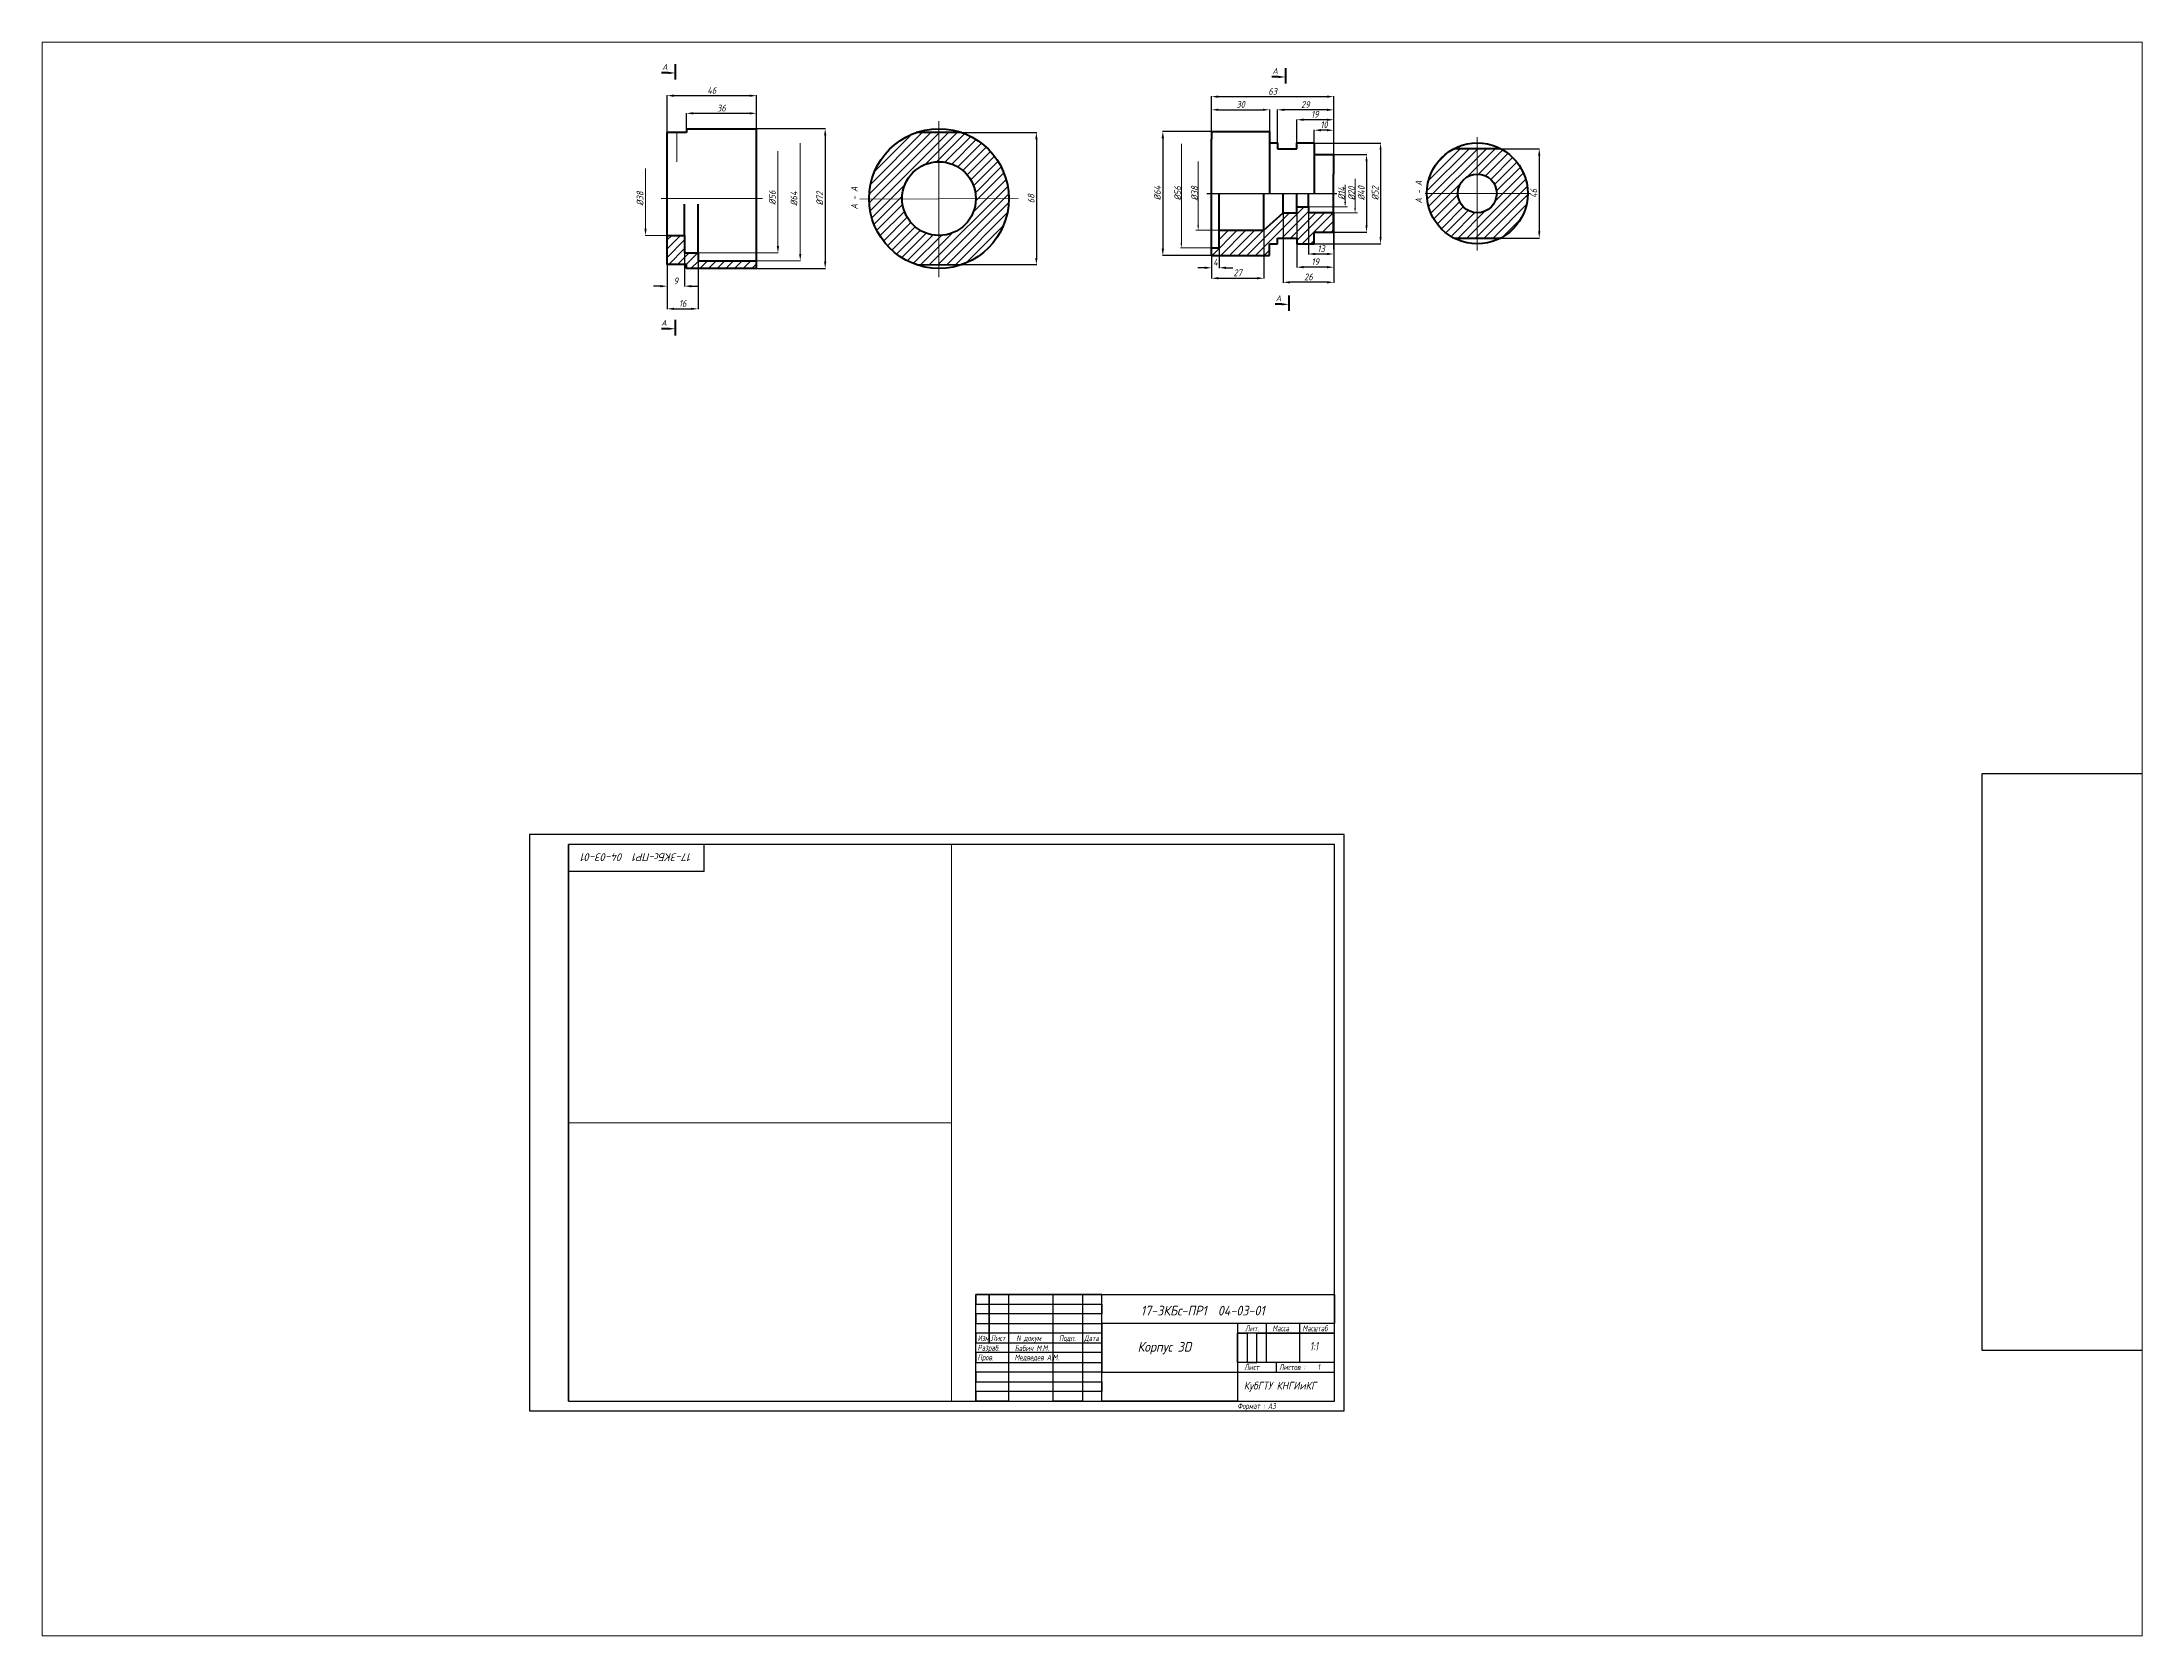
# Paper-space layout 'Лист2' of a CAD drawing. Header units: millimetres. Extents: x 26 to 231, y 20 to 176.
# The model-space entities are those that its viewports show. They can reach past a viewport. Long polylines and large blocks are cut down to what shows.
import ezdxf

# ---------------------------------------------------------------- set-up
doc = ezdxf.new("R2010")
doc.units = ezdxf.units.MM
for name, pattern in [('ACAD_ISO04W100', [30, 24, -3, 0, -3]), ('штриховая2', [9.525, 6.35, -3.175]), ('штрихпунктирная', [25.4, 12.7, -6.35, 0, -6.35])]:
    doc.linetypes.add(name, pattern=pattern)
doc.layers.add('FORM', color=5, linetype='Continuous')
doc.styles.add('ESKDUHP', font='isocpeui.ttf', dxfattribs={"width": 0.7})
doc.styles.get("Standard").update_dxf_attribs({"font": 'isocpeui.ttf', "width": 0.9})
doc.dimstyles.get("Standard").update_dxf_attribs({"dimtxt": 3.5, "dimasz": 3.5, "dimexe": 0.18, "dimexo": 0.0625, "dimgap": 1, "dimtad": 1, "dimtoh": 1, "dimdec": 0, "dimzin": 0, "dimdsep": 46, "dimtxsty": 'Standard', "dimcen": 2.5, "dimadec": 0, "dimazin": 0, "dimtfac": 1, "dimtdec": 0, "dimtofl": 0, "dimtmove": 0, "dimatfit": 3, "dimfxl": 1, "dimtolj": 1, "dimtzin": 0, "dimarcsym": 0})

# ---------------------------------------------------------------- blocks, each defined once
blk = doc.blocks.new('*D19')
at = {"color": 0, "lineweight": -2, "transparency": 16777216}
for p, q in [((351.6, 659.6), (351.6, 670.8)), ((355.1, 670.6), (378.1, 670.6)), ((381.6, 659.6), (381.6, 670.8))]:
    blk.add_line(p, q, dxfattribs=at)
at = {"color": 0, "lineweight": 15, "transparency": 16777216}
for points in [[(355.1, 671.2), (355.1, 670.1), (351.6, 670.6)], [(378.1, 671.2), (378.1, 670.1), (381.6, 670.6)]]:
    blk.add_solid(points, dxfattribs=at)
at = {"layer": 'DEFPOINTS', "color": 0, "lineweight": 15, "transparency": 16777216}
for p in [(381.6, 670.6), (351.6, 659.5), (381.6, 659.5)]:
    blk.add_point(p, dxfattribs=at)
at = {"color": 0, "lineweight": 15, "transparency": 16777216, "insert": (366.6, 673.4), "char_height": 3.5, "attachment_point": 5}
blk.add_mtext('\\A1;30', dxfattribs=at)
blk = doc.blocks.new('*D20')
at = {"color": 0, "lineweight": -2, "transparency": 16777216}
for p, q in [((404.6, 647.6), (404.6, 660.3)), ((411.1, 660.1), (408.1, 660.1)), ((414.6, 647.6), (414.6, 660.3))]:
    blk.add_line(p, q, dxfattribs=at)
at = {"color": 0, "lineweight": 15, "transparency": 16777216}
for points in [[(408.1, 660.7), (408.1, 659.5), (404.6, 660.1)], [(411.1, 660.7), (411.1, 659.5), (414.6, 660.1)]]:
    blk.add_solid(points, dxfattribs=at)
at = {"layer": 'DEFPOINTS', "color": 0, "lineweight": 15, "transparency": 16777216}
for p in [(404.6, 660.1), (404.6, 647.5), (414.6, 647.5)]:
    blk.add_point(p, dxfattribs=at)
at = {"color": 0, "lineweight": 15, "transparency": 16777216, "insert": (409.6, 662.9), "char_height": 3.5, "attachment_point": 5}
blk.add_mtext('\\A1;10', dxfattribs=at)
blk = doc.blocks.new('*D21')
at = {"color": 0, "lineweight": -2, "transparency": 16777216}
for p, q in [((414.6, 647.5), (431.7, 647.5)), ((431.5, 644), (431.5, 611)), ((414.6, 607.5), (431.7, 607.5))]:
    blk.add_line(p, q, dxfattribs=at)
at = {"color": 0, "lineweight": 15, "transparency": 16777216}
for points in [[(431, 644), (432.1, 644), (431.5, 647.5)], [(431, 611), (432.1, 611), (431.5, 607.5)]]:
    blk.add_solid(points, dxfattribs=at)
at = {"layer": 'DEFPOINTS', "color": 0, "lineweight": 15, "transparency": 16777216}
for p in [(414.6, 647.5), (414.6, 607.5), (431.5, 607.5)]:
    blk.add_point(p, dxfattribs=at)
at = {"color": 0, "lineweight": 15, "transparency": 16777216, "insert": (428.8, 627.7), "char_height": 3.5, "attachment_point": 5, "rotation": 90}
blk.add_mtext('\\A1;%%C40', dxfattribs=at)
blk = doc.blocks.new('*D22')
at = {"color": 0, "lineweight": -2, "transparency": 16777216}
for p, q in [((351.5, 659.5), (326.3, 659.5)), ((326.5, 656), (326.5, 599)), ((351.5, 595.5), (326.3, 595.5))]:
    blk.add_line(p, q, dxfattribs=at)
at = {"color": 0, "lineweight": 15, "transparency": 16777216}
for points in [[(325.9, 656), (327.1, 656), (326.5, 659.5)], [(325.9, 599), (327.1, 599), (326.5, 595.5)]]:
    blk.add_solid(points, dxfattribs=at)
at = {"layer": 'DEFPOINTS', "color": 0, "lineweight": 15, "transparency": 16777216}
for p in [(351.6, 659.5), (326.5, 595.5), (351.6, 595.5)]:
    blk.add_point(p, dxfattribs=at)
at = {"color": 0, "lineweight": 15, "transparency": 16777216, "insert": (323.7, 627.7), "char_height": 3.5, "attachment_point": 5, "rotation": 90}
blk.add_mtext('\\A1;%%C64', dxfattribs=at)
blk = doc.blocks.new('*D23')
at = {"color": 0, "lineweight": -2, "transparency": 16777216}
for p, q in [((395.6, 653.6), (395.6, 665.7)), ((411.1, 665.5), (399.1, 665.5)), ((414.6, 647.6), (414.6, 665.7))]:
    blk.add_line(p, q, dxfattribs=at)
at = {"color": 0, "lineweight": 15, "transparency": 16777216}
for points in [[(399.1, 666.1), (399.1, 664.9), (395.6, 665.5)], [(411.1, 666.1), (411.1, 664.9), (414.6, 665.5)]]:
    blk.add_solid(points, dxfattribs=at)
at = {"layer": 'DEFPOINTS', "color": 0, "lineweight": 15, "transparency": 16777216}
for p in [(395.6, 665.5), (395.6, 653.5), (414.6, 647.5)]:
    blk.add_point(p, dxfattribs=at)
at = {"color": 0, "lineweight": 15, "transparency": 16777216, "insert": (404.9, 668.3), "char_height": 3.5, "attachment_point": 5}
blk.add_mtext('\\A1;19', dxfattribs=at)
blk = doc.blocks.new('*D17')
at = {"color": 0, "lineweight": -2, "transparency": 16777216}
for p, q in [((385.6, 650.6), (385.6, 670.8)), ((411.1, 670.6), (389.1, 670.6)), ((414.6, 647.6), (414.6, 670.8))]:
    blk.add_line(p, q, dxfattribs=at)
at = {"color": 0, "lineweight": 15, "transparency": 16777216}
for points in [[(389.1, 671.2), (389.1, 670), (385.6, 670.6)], [(411.1, 671.2), (411.1, 670), (414.6, 670.6)]]:
    blk.add_solid(points, dxfattribs=at)
at = {"layer": 'DEFPOINTS', "color": 0, "lineweight": 15, "transparency": 16777216}
for p in [(385.6, 670.6), (385.6, 650.5), (414.6, 647.5)]:
    blk.add_point(p, dxfattribs=at)
at = {"color": 0, "lineweight": 15, "transparency": 16777216, "insert": (400, 673.3), "char_height": 3.5, "attachment_point": 5}
blk.add_mtext('\\A1;29', dxfattribs=at)
blk = doc.blocks.new('*D24')
at = {"color": 0, "lineweight": -2, "transparency": 16777216}
for p, q in [((351.6, 599.5), (351.6, 589)), ((355.6, 599.5), (355.6, 589)), ((348.1, 589.2), (344.6, 589.2)), ((359.1, 589.2), (362.6, 589.2))]:
    blk.add_line(p, q, dxfattribs=at)
at = {"color": 0, "lineweight": 15, "transparency": 16777216}
for points in [[(348.1, 589.8), (348.1, 588.6), (351.6, 589.2)], [(359.1, 589.8), (359.1, 588.6), (355.6, 589.2)]]:
    blk.add_solid(points, dxfattribs=at)
at = {"layer": 'DEFPOINTS', "color": 0, "lineweight": 15, "transparency": 16777216}
for p in [(351.6, 599.5), (355.6, 599.5), (355.6, 589.2)]:
    blk.add_point(p, dxfattribs=at)
at = {"color": 0, "lineweight": 15, "transparency": 16777216, "insert": (353.6, 592), "char_height": 3.5, "attachment_point": 5}
blk.add_mtext('\\A1;4', dxfattribs=at)
blk = doc.blocks.new('*D25')
at = {"color": 0, "lineweight": -2, "transparency": 16777216}
for p, q in [((378.6, 608.5), (378.6, 583.6)), ((351.6, 599.5), (351.6, 583.6)), ((355.1, 583.8), (375.1, 583.8))]:
    blk.add_line(p, q, dxfattribs=at)
at = {"color": 0, "lineweight": 15, "transparency": 16777216}
for points in [[(355.1, 584.4), (355.1, 583.2), (351.6, 583.8)], [(375.1, 584.4), (375.1, 583.2), (378.6, 583.8)]]:
    blk.add_solid(points, dxfattribs=at)
at = {"layer": 'DEFPOINTS', "color": 0, "lineweight": 15, "transparency": 16777216}
for p in [(378.6, 608.5), (351.6, 599.5), (378.6, 583.8)]:
    blk.add_point(p, dxfattribs=at)
at = {"color": 0, "lineweight": 15, "transparency": 16777216, "insert": (365.1, 586.6), "char_height": 3.5, "attachment_point": 5}
blk.add_mtext('\\A1;27', dxfattribs=at)
blk = doc.blocks.new('*D26')
at = {"color": 0, "lineweight": -2, "transparency": 16777216}
for p, q in [((395.6, 620.5), (395.6, 589.3)), ((414.6, 617.5), (414.6, 589.3)), ((411.1, 589.5), (399.1, 589.5))]:
    blk.add_line(p, q, dxfattribs=at)
at = {"color": 0, "lineweight": 15, "transparency": 16777216}
for points in [[(399.1, 590.1), (399.1, 588.9), (395.6, 589.5)], [(411.1, 590.1), (411.1, 588.9), (414.6, 589.5)]]:
    blk.add_solid(points, dxfattribs=at)
at = {"layer": 'DEFPOINTS', "color": 0, "lineweight": 15, "transparency": 16777216}
for p in [(395.6, 620.5), (414.6, 617.5), (395.6, 589.5)]:
    blk.add_point(p, dxfattribs=at)
at = {"color": 0, "transparency": 16777216, "insert": (405.1, 592.3), "char_height": 3.5, "attachment_point": 5}
blk.add_mtext('\\A1;19', dxfattribs=at)
blk = doc.blocks.new('*D27')
at = {"color": 0, "lineweight": -2, "transparency": 16777216}
for p, q in [((388.6, 617.5), (388.6, 581.5)), ((414.6, 617.5), (414.6, 581.5)), ((411.1, 581.7), (392.1, 581.7))]:
    blk.add_line(p, q, dxfattribs=at)
at = {"color": 0, "lineweight": 15, "transparency": 16777216}
for points in [[(392.1, 582.3), (392.1, 581.1), (388.6, 581.7)], [(411.1, 582.3), (411.1, 581.1), (414.6, 581.7)]]:
    blk.add_solid(points, dxfattribs=at)
at = {"layer": 'DEFPOINTS', "color": 0, "lineweight": 15, "transparency": 16777216}
for p in [(388.6, 617.5), (414.6, 617.5), (388.6, 581.7)]:
    blk.add_point(p, dxfattribs=at)
at = {"color": 0, "lineweight": 15, "transparency": 16777216, "insert": (401.6, 584.5), "char_height": 3.5, "attachment_point": 5}
blk.add_mtext('\\A1;26', dxfattribs=at)
blk = doc.blocks.new('*D18')
at = {"color": 0, "lineweight": -2, "transparency": 16777216}
for p, q in [((351.6, 659.6), (351.6, 677.6)), ((355.1, 677.4), (411.1, 677.4)), ((414.6, 647.6), (414.6, 677.6))]:
    blk.add_line(p, q, dxfattribs=at)
at = {"color": 0, "lineweight": 15, "transparency": 16777216}
for points in [[(355.1, 678), (355.1, 676.8), (351.6, 677.4)], [(411.1, 678), (411.1, 676.8), (414.6, 677.4)]]:
    blk.add_solid(points, dxfattribs=at)
at = {"layer": 'DEFPOINTS', "color": 0, "lineweight": 15, "transparency": 16777216}
for p in [(414.6, 677.4), (351.6, 659.5), (414.6, 647.5)]:
    blk.add_point(p, dxfattribs=at)
at = {"color": 0, "lineweight": 15, "transparency": 16777216, "insert": (383.1, 680.1), "char_height": 3.5, "attachment_point": 5}
blk.add_mtext('\\A1;63', dxfattribs=at)
blk = doc.blocks.new('*D28')
at = {"color": 0, "lineweight": -2, "transparency": 16777216}
for p, q in [((404.6, 653.5), (438.9, 653.5)), ((438.8, 650), (438.8, 605)), ((404.6, 601.5), (438.9, 601.5))]:
    blk.add_line(p, q, dxfattribs=at)
at = {"color": 0, "lineweight": 15, "transparency": 16777216}
for points in [[(438.2, 650), (439.3, 650), (438.8, 653.5)], [(438.2, 605), (439.3, 605), (438.8, 601.5)]]:
    blk.add_solid(points, dxfattribs=at)
at = {"layer": 'DEFPOINTS', "color": 0, "lineweight": 15, "transparency": 16777216}
for p in [(404.6, 653.5), (404.6, 601.5), (438.8, 601.5)]:
    blk.add_point(p, dxfattribs=at)
at = {"color": 0, "lineweight": 15, "transparency": 16777216, "insert": (436, 627.6), "char_height": 3.5, "attachment_point": 5, "rotation": 90}
blk.add_mtext('\\A1;%%C52', dxfattribs=at)
blk = doc.blocks.new('*D29')
at = {"color": 0, "lineweight": -2, "transparency": 16777216}
for p, q in [((401.6, 617.5), (401.6, 596.1)), ((414.6, 617.5), (414.6, 596.1)), ((405.1, 596.3), (411.1, 596.3))]:
    blk.add_line(p, q, dxfattribs=at)
at = {"color": 0, "lineweight": 15, "transparency": 16777216}
for points in [[(405.1, 596.9), (405.1, 595.7), (401.6, 596.3)], [(411.1, 596.9), (411.1, 595.7), (414.6, 596.3)]]:
    blk.add_solid(points, dxfattribs=at)
at = {"layer": 'DEFPOINTS', "color": 0, "lineweight": 15, "transparency": 16777216}
for p in [(401.6, 617.5), (414.6, 617.5), (414.6, 596.3)]:
    blk.add_point(p, dxfattribs=at)
at = {"color": 0, "lineweight": 15, "transparency": 16777216, "insert": (408.1, 599), "char_height": 3.5, "attachment_point": 5}
blk.add_mtext('\\A1;13', dxfattribs=at)
blk = doc.blocks.new('*D69')
at = {"color": 0, "lineweight": -2, "transparency": 16777216}
for p, q in [((80.9, 660.9), (80.9, 668.9)), ((113.4, 668.8), (84.4, 668.8)), ((116.9, 660.9), (116.9, 668.9))]:
    blk.add_line(p, q, dxfattribs=at)
at = {"color": 0, "lineweight": 15, "transparency": 16777216}
for points in [[(84.4, 669.4), (84.4, 668.2), (80.9, 668.8)], [(113.4, 669.4), (113.4, 668.2), (116.9, 668.8)]]:
    blk.add_solid(points, dxfattribs=at)
at = {"layer": 'DEFPOINTS', "color": 0, "lineweight": 15, "transparency": 16777216}
for p in [(80.9, 668.8), (80.9, 660.9), (116.9, 660.9)]:
    blk.add_point(p, dxfattribs=at)
at = {"color": 0, "lineweight": 15, "transparency": 16777216, "insert": (98.9, 671.5), "char_height": 3.5, "attachment_point": 5}
blk.add_mtext('\\A1;36', dxfattribs=at)
blk = doc.blocks.new('*D70')
at = {"color": 0, "lineweight": -2, "transparency": 16777216}
for p, q in [((70.9, 658.9), (70.9, 678.1)), ((113.4, 677.9), (74.4, 677.9)), ((116.9, 660.9), (116.9, 678.1))]:
    blk.add_line(p, q, dxfattribs=at)
at = {"color": 0, "lineweight": 15, "transparency": 16777216}
for points in [[(74.4, 678.5), (74.4, 677.3), (70.9, 677.9)], [(113.4, 678.5), (113.4, 677.3), (116.9, 677.9)]]:
    blk.add_solid(points, dxfattribs=at)
at = {"layer": 'DEFPOINTS', "color": 0, "lineweight": 15, "transparency": 16777216}
for p in [(70.9, 677.9), (116.9, 660.9), (70.9, 658.9)]:
    blk.add_point(p, dxfattribs=at)
at = {"color": 0, "lineweight": 15, "transparency": 16777216, "insert": (93.9, 680.6), "char_height": 3.5, "attachment_point": 5}
blk.add_mtext('\\A1;46', dxfattribs=at)
blk = doc.blocks.new('*D71')
at = {"color": 0, "lineweight": -2, "transparency": 16777216}
for p, q in [((70.9, 605.8), (70.9, 579.5)), ((79.9, 605.8), (79.9, 579.5)), ((67.4, 579.7), (63.9, 579.7)), ((83.4, 579.7), (86.9, 579.7))]:
    blk.add_line(p, q, dxfattribs=at)
at = {"color": 0, "lineweight": 15, "transparency": 16777216}
for points in [[(67.4, 580.3), (67.4, 579.1), (70.9, 579.7)], [(83.4, 580.3), (83.4, 579.1), (79.9, 579.7)]]:
    blk.add_solid(points, dxfattribs=at)
at = {"layer": 'DEFPOINTS', "color": 0, "lineweight": 15, "transparency": 16777216}
for p in [(70.9, 605.9), (79.9, 605.9), (79.9, 579.7)]:
    blk.add_point(p, dxfattribs=at)
at = {"color": 0, "lineweight": 15, "transparency": 16777216, "insert": (75.4, 582.4), "char_height": 3.5, "attachment_point": 5}
blk.add_mtext('\\A1;9', dxfattribs=at)
blk = doc.blocks.new('*D72')
at = {"color": 0, "lineweight": -2, "transparency": 16777216}
for p, q in [((70.9, 605.8), (70.9, 567.9)), ((86.9, 596.8), (86.9, 567.9)), ((74.4, 568), (83.4, 568))]:
    blk.add_line(p, q, dxfattribs=at)
at = {"color": 0, "lineweight": 15, "transparency": 16777216}
for points in [[(74.4, 568.6), (74.4, 567.5), (70.9, 568)], [(83.4, 568.6), (83.4, 567.5), (86.9, 568)]]:
    blk.add_solid(points, dxfattribs=at)
at = {"layer": 'DEFPOINTS', "color": 0, "lineweight": 15, "transparency": 16777216}
for p in [(70.9, 605.9), (86.9, 596.9), (86.9, 568)]:
    blk.add_point(p, dxfattribs=at)
at = {"color": 0, "lineweight": 15, "transparency": 16777216, "insert": (78.9, 570.8), "char_height": 3.5, "attachment_point": 5}
blk.add_mtext('\\A1;16', dxfattribs=at)
blk = doc.blocks.new('*D73')
at = {"color": 0, "lineweight": -2, "transparency": 16777216}
for p, q in [((117, 660.9), (152.6, 660.9)), ((152.4, 657.4), (152.4, 592.4)), ((117, 588.9), (152.6, 588.9))]:
    blk.add_line(p, q, dxfattribs=at)
at = {"color": 0, "lineweight": 15, "transparency": 16777216}
for points in [[(151.8, 657.4), (153, 657.4), (152.4, 660.9)], [(151.8, 592.4), (153, 592.4), (152.4, 588.9)]]:
    blk.add_solid(points, dxfattribs=at)
at = {"layer": 'DEFPOINTS', "color": 0, "lineweight": 15, "transparency": 16777216}
for p in [(116.9, 660.9), (116.9, 588.9), (152.4, 588.9)]:
    blk.add_point(p, dxfattribs=at)
at = {"color": 0, "lineweight": 15, "transparency": 16777216, "insert": (149.6, 624.9), "char_height": 3.5, "attachment_point": 5, "rotation": 90}
blk.add_mtext('\\A1;%%C72', dxfattribs=at)
blk = doc.blocks.new('*D74')
at = {"color": 0, "lineweight": -2, "transparency": 16777216}
for p, q in [((222.8, 658.9), (261.5, 658.9)), ((261.3, 655.4), (261.3, 594.3)), ((222.7, 590.8), (261.5, 590.8))]:
    blk.add_line(p, q, dxfattribs=at)
at = {"color": 0, "lineweight": 15, "transparency": 16777216}
for points in [[(260.7, 655.4), (261.9, 655.4), (261.3, 658.9)], [(260.7, 594.3), (261.9, 594.3), (261.3, 590.8)]]:
    blk.add_solid(points, dxfattribs=at)
at = {"layer": 'DEFPOINTS', "color": 0, "lineweight": 15, "transparency": 16777216}
for p in [(222.7, 658.9), (222.6, 590.8), (261.3, 590.8)]:
    blk.add_point(p, dxfattribs=at)
at = {"color": 0, "lineweight": 15, "transparency": 16777216, "insert": (258.6, 624.8), "char_height": 3.5, "attachment_point": 5, "rotation": 90}
blk.add_mtext('\\A1;68', dxfattribs=at)
blk = doc.blocks.new('*D75')
at = {"color": 0, "lineweight": -2, "transparency": 16777216}
for p, q in [((500.8, 650.5), (520.8, 650.5)), ((520.6, 647), (520.6, 608)), ((500.8, 604.5), (520.8, 604.5))]:
    blk.add_line(p, q, dxfattribs=at)
at = {"color": 0, "lineweight": 15, "transparency": 16777216}
for points in [[(520, 647), (521.2, 647), (520.6, 650.5)], [(520, 608), (521.2, 608), (520.6, 604.5)]]:
    blk.add_solid(points, dxfattribs=at)
at = {"layer": 'DEFPOINTS', "color": 0, "lineweight": 15, "transparency": 16777216}
for p in [(500.8, 650.5), (500.8, 604.5), (520.6, 604.5)]:
    blk.add_point(p, dxfattribs=at)
at = {"color": 0, "lineweight": 15, "transparency": 16777216, "insert": (517.8, 627.5), "char_height": 3.5, "attachment_point": 5, "rotation": 90}
blk.add_mtext('\\A1;46', dxfattribs=at)

msp = doc.modelspace()

# ---------------------------------------------------------------- hatches: boundary and pattern name
at = {"lineweight": 15}
h = msp.add_hatch(dxfattribs=at)
h.set_pattern_fill('ANSI31', color=256)
h.set_pattern_definition([(45, (-388.4054, -291.1748), (-2.245064, 2.245064), [])])
h.paths.add_polyline_path([(175.079, 624.857, 0.31949839), (199.284, 590.844), (222.621, 590.757, 0.3215536), (247.079, 624.857, 0.32085292), (222.707, 658.928), (211.079, 658.857), (199.284, 658.87, 0.31949802)])
h.paths.add_polyline_path([(230.079, 624.857, -1), (192.079, 624.857, -1)], flags=16)
h = msp.add_hatch(dxfattribs=at)
h.set_pattern_fill('ANSI31', color=256)
h.paths.add_polyline_path([(500.787, 650.525), (476.539, 650.525, 0.27828443), (462.663, 627.525, 0.27828443), (476.539, 604.525), (500.787, 604.525, 0.27828443), (514.663, 627.525, 0.27828443)])
h.paths.add_polyline_path([(498.663, 627.525, -1), (478.663, 627.525, -1)], flags=16)
at = {"linetype": 'штриховая2'}
h = msp.add_hatch(dxfattribs=at)
h.set_pattern_fill('ANSI31', color=256)
h.set_pattern_definition([(45, (-721.31, 447.2954), (-2.245064, 2.245064), [])])
h.paths.add_polyline_path([(395.561, 604.525), (395.561, 601.525), (404.561, 601.525), (404.561, 607.525), (414.561, 607.525), (414.561, 617.525), (401.561, 617.525), (401.561, 620.525), (395.561, 620.525), (395.561, 617.525), (388.561, 617.525), (378.561, 608.525), (355.561, 608.525), (355.561, 599.525), (351.561, 599.525), (351.561, 595.525), (381.561, 595.525), (381.561, 601.525), (385.561, 601.525), (385.561, 604.525)])
at = {"lineweight": 15}
h = msp.add_hatch(dxfattribs=at)
h.set_pattern_fill('ANSI31', color=256)
h.set_pattern_definition([(45, (-1693.3735, -913.8142), (-2.245064, 2.245064), [])])
h.paths.add_polyline_path([(70.918, 590.857), (80.918, 590.857), (80.918, 588.857), (116.918, 588.857), (116.918, 592.857), (86.918, 592.857), (86.918, 596.857), (79.918, 596.857), (79.918, 605.857), (70.918, 605.857)])

# ---------------------------------------------------------------- linework, layer by layer
at = {"lineweight": 50}
for p, q in [((75.05, 694.188), (75.05, 686.223)), ((71.55, 689.622), (68.05, 689.622)), ((386.225, 687.547), (382.725, 687.547)), ((389.725, 692.112), (389.725, 684.148)), ((80.918, 660.857), (116.918, 660.857)), ((80.918, 660.857), (80.918, 658.857)), ((116.918, 656.857), (116.918, 660.857)), ((70.918, 590.857), (70.918, 658.857)), ((80.918, 658.857), (70.918, 658.857)), ((116.918, 592.857), (116.918, 656.857)), ((211.079, 658.857), (199.284, 658.87)), ((222.707, 658.928), (211.079, 658.857)), ((351.561, 659.525), (381.561, 659.525)), ((351.561, 659.525), (351.561, 655.525)), ((351.561, 659.525), (351.561, 655.525)), ((351.561, 599.525), (351.561, 655.525)), ((381.561, 659.525), (381.561, 653.525)), ((381.561, 653.525), (385.561, 653.525)), ((381.561, 653.525), (381.561, 627.525)), ((385.561, 653.525), (385.561, 650.525)), ((385.561, 650.525), (395.561, 650.525)), ((395.561, 650.525), (395.561, 653.525)), ((395.561, 653.525), (404.561, 653.525)), ((404.561, 653.525), (404.561, 647.525)), ((500.787, 650.525), (476.539, 650.525)), ((404.561, 647.525), (414.561, 647.525)), ((404.561, 647.525), (404.561, 627.525)), ((414.561, 647.525), (414.561, 637.525)), ((414.561, 617.525), (414.561, 637.525)), ((79.918, 605.857), (79.918, 621.974)), ((86.918, 596.857), (86.918, 621.974)), ((355.561, 608.525), (355.561, 627.525)), ((378.561, 608.525), (378.561, 627.525)), ((378.561, 608.525), (388.561, 617.525)), ((388.561, 617.525), (388.561, 627.525)), ((388.561, 617.525), (395.561, 617.525)), ((395.561, 620.525), (395.561, 627.525)), ((395.561, 617.525), (395.561, 620.525)), ((395.561, 620.525), (401.561, 620.525)), ((401.561, 620.525), (401.561, 627.525)), ((401.561, 620.525), (401.561, 617.525)), ((414.561, 617.525), (401.561, 617.525)), ((414.561, 607.525), (414.561, 617.525)), ((355.561, 608.525), (378.561, 608.525)), ((355.561, 599.525), (355.561, 608.525)), ((404.561, 601.525), (404.561, 607.525)), ((404.561, 607.525), (414.561, 607.525)), ((70.918, 605.857), (79.918, 605.857)), ((79.918, 605.857), (79.918, 596.857)), ((79.918, 596.857), (86.918, 596.857)), ((86.918, 596.857), (86.918, 592.857)), ((351.561, 595.525), (351.561, 599.525)), ((351.561, 599.525), (355.561, 599.525)), ((381.561, 595.525), (381.561, 601.525)), ((381.561, 601.525), (385.561, 601.525)), ((385.561, 601.525), (385.561, 604.525)), ((385.561, 604.525), (395.561, 604.525)), ((395.561, 604.525), (395.561, 601.525)), ((395.561, 601.525), (404.561, 601.525)), ((476.539, 604.525), (500.787, 604.525)), ((80.918, 590.857), (70.918, 590.857)), ((80.918, 588.857), (80.918, 590.857)), ((116.918, 588.857), (80.918, 588.857)), ((86.918, 592.857), (116.918, 592.857)), ((116.918, 588.857), (116.918, 592.857)), ((199.284, 590.844), (222.621, 590.757)), ((351.561, 595.525), (381.561, 595.525)), ((391.44, 574.921), (391.44, 566.956)), ((387.94, 570.355), (384.44, 570.355)), ((71.505, 557.767), (68.005, 557.767)), ((75.005, 562.333), (75.005, 554.368))]:
    msp.add_line(p, q, dxfattribs=at)
at = {"linetype": 'штрихпунктирная', "lineweight": 15}
for p, q in [((211.079, 664.785), (211.079, 584.331)), ((488.663, 656.563), (488.663, 598.102)), ((119.994, 624.857), (67.84, 624.857)), ((170.323, 624.558), (251.86, 624.857)), ((461.705, 627.525), (516.12, 627.525))]:
    msp.add_line(p, q, dxfattribs=at)
at = {"lineweight": 15}
for p, q in [((75.918, 658.857), (75.918, 643.857)), ((139.526, 653.357), (139.526, 621.731)), ((336.065, 602.025), (336.065, 653.025)), ((59.763, 640.357), (59.763, 621.597)), ((128.037, 649.357), (128.037, 621.69)), ((344.73, 644.025), (344.73, 611.025)), ((420.532, 623.025), (420.532, 632.025)), ((425.644, 635.025), (425.644, 620.025)), ((59.763, 609.357), (59.763, 621.597)), ((128.037, 600.357), (128.037, 621.69)), ((139.526, 596.357), (139.526, 621.731)), ((401.561, 620.525), (421.782, 620.525)), ((414.561, 617.525), (426.905, 617.525)), ((414.561, 617.462), (414.561, 598.842)), ((354.896, 608.525), (343.48, 608.525)), ((70.856, 605.857), (59.583, 605.857)), ((84.499, 596.857), (128.217, 596.857)), ((351.561, 599.525), (335.597, 599.525)), ((113.221, 592.857), (139.706, 592.857)), ((217.5, 292), (217.5, 5)), ((20, 148.5), (217.5, 148.5))]:
    msp.add_line(p, q, dxfattribs=at)
at = {"linetype": 'ACAD_ISO04W100'}
msp.add_line((349.254, 627.525), (416.242, 627.525), dxfattribs=at)
at = {"color": 0}
for p, q in [((20, 5), (20, 292)), ((295, 60), (230, 60)), ((230, 60), (230, 55)), ((230, 5), (230, 60)), ((230, 60), (237, 60)), ((230, 55), (295, 55)), ((237, 60), (237, 35)), ((237, 35), (237, 60)), ((237, 60), (415, 60)), ((270, 60), (247, 60)), ((247, 60), (247, 5)), ((270, 5), (270, 60)), ((295, 60), (285, 60)), ((285, 60), (285, 5)), ((295, 5), (295, 60)), ((295, 55), (295, 50)), ((415, 60), (415, 45)), ((295, 50), (230, 50)), ((230, 50), (230, 45)), ((230, 45), (295, 45)), ((295, 45), (295, 40)), ((415, 45), (295, 45)), ((295, 45), (295, 20)), ((380, 45), (365, 45)), ((365, 45), (365, 5)), ((380, 25), (380, 45)), ((415, 45), (397, 45)), ((397, 45), (397, 25)), ((415, 40), (415, 45)), ((295, 40), (230, 40)), ((230, 40), (230, 35)), ((230, 35), (295, 35)), ((295, 35), (295, 30)), ((365, 25), (365, 40)), ((365, 40), (370, 40)), ((415, 40), (365, 40)), ((370, 40), (370, 25)), ((375, 25), (375, 40)), ((375, 40), (415, 40)), ((415, 5), (415, 40)), ((295, 30), (230, 30)), ((230, 30), (230, 25)), ((230, 25), (295, 25)), ((295, 25), (295, 20)), ((415, 25), (365, 25)), ((370, 25), (375, 25)), ((397, 25), (380, 25)), ((385, 25), (385, 20)), ((415, 20), (415, 25)), ((295, 20), (230, 20)), ((230, 20), (230, 15)), ((230, 15), (295, 15)), ((295, 20), (415, 20)), ((295, 15), (295, 10)), ((295, 10), (230, 10)), ((230, 10), (230, 5)), ((230, 5), (295, 5)), ((247, 5), (230, 5)), ((285, 5), (270, 5)), ((365, 5), (295, 5)), ((295, 5), (415, 5))]:
    msp.add_line(p, q, dxfattribs=at)
at = {"lineweight": 15}
msp.add_lwpolyline([(199.284, 658.87), (222.707, 658.87), (222.707, 658.928), (199.284, 658.928)], close=True, dxfattribs=at)
at = {"lineweight": 50}
for centre, radius in [((211.079, 624.857), 36), ((488.663, 627.525), 26), ((211.079, 624.857), 19), ((488.663, 627.525), 10)]:
    msp.add_circle(centre, radius, dxfattribs=at)
for points in [[(71.55, 690.205), (71.55, 689.039), (75.05, 689.622)], [(386.225, 688.13), (386.225, 686.963), (389.725, 687.547)], [(387.94, 570.938), (387.94, 569.772), (391.44, 570.355)], [(71.505, 558.35), (71.505, 557.184), (75.005, 557.767)]]:
    msp.add_solid(points, dxfattribs=at)
at = {"lineweight": 15}
for points in [[(420.115, 623.025), (420.948, 623.025), (420.532, 620.525)], [(425.228, 620.025), (426.061, 620.025), (425.644, 617.525)], [(59.18, 609.357), (60.347, 609.357), (59.763, 605.857)], [(344.313, 611.025), (345.147, 611.025), (344.73, 608.525)], [(127.454, 600.357), (128.621, 600.357), (128.037, 596.857)], [(138.943, 596.357), (140.11, 596.357), (139.526, 592.857)], [(335.648, 602.025), (336.481, 602.025), (336.065, 599.525)]]:
    msp.add_solid(points, dxfattribs=at)
at = {"layer": 'FORM', "color": 0}
msp.add_line((90, 278), (90, 292), dxfattribs=at)
at = {"layer": 'FORM', "color": 0, "ltscale": 0.01}
msp.add_line((90, 278), (20, 278), dxfattribs=at)
at = {"layer": 'FORM', "color": 7, "ltscale": 0.01, "true_color": 0xffffff}
for points in [[(748.758, 31.341), (1168.758, 31.341), (1168.758, 328.341), (748.758, 328.341)], [(0, 0), (420, 0), (420, 297), (0, 297)]]:
    msp.add_lwpolyline(points, close=True, dxfattribs=at)
at = {"layer": 'FORM', "color": 0, "ltscale": 0.01}
msp.add_lwpolyline([(20, 5), (415, 5), (415, 292), (20, 292)], close=True, dxfattribs=at)

# ---------------------------------------------------------------- texts
msp.add_text('17-ЗКБс-ПР1  04-03-01', height=4, rotation=180).set_placement((83.573, 287.379))
at = {"width": 0.9}
for s, height, p in [('17-ЗКБс-ПР1  04-03-01', 5, (315.129, 49.156)), ('Корпус 3D', 5, (313.513, 30.496)), ('КубГТУ КНГИиКГ', 4, (368.253, 10.985))]:
    msp.add_text(s, height=height, dxfattribs=at).set_placement(p)
at = {"color": 0, "style": 'ESKDUHP', "width": 0.7}
for s, p in [('Лит.', (369, 41)), ('Масса', (383, 41)), ('Масштаб', (398.5, 41)), ('Разраб.', (231, 31)), ('Изм.', (231.054, 36)), ('Лист', (237.776, 36)), ('Бабич М.М.', (250.197, 30.822)), ('N докум', (251, 36)), ('Подп.', (273, 36)), ('Дата', (285.955, 36)), ('Пров.', (231, 26)), ('Медведев А.М.', (250.069, 25.991)), ('Лист', (368.5, 21)), ('Листов :', (386.5, 21)), ('1', (406.29, 21))]:
    msp.add_text(s, height=3, dxfattribs=at).set_placement(p)
at = {"style": 'ESKDUHP', "width": 0.7}
msp.add_text('1:1', height=4.5, dxfattribs=at).set_placement((402.393, 31.042))
at = {"color": 7, "true_color": 0xffffff, "style": 'ESKDUHP', "width": 0.7}
msp.add_text('Формат : А3', height=3, dxfattribs=at).set_placement((365, 1))
at = {"lineweight": 50, "char_height": 3, "attachment_point": 1}
for insert in [(68.35, 694.193), (383.026, 692.118), (384.74, 574.927), (67.87, 562.263)]:
    msp.add_mtext_dynamic_manual_height_columns('A', width=4.0391, gutter_width=15, heights=[0], dxfattribs=dict(at, insert=insert))
at = {"lineweight": 15, "char_height": 3.5, "attachment_point": 5, "rotation": 90}
for s, insert in [('\\A1;%%C38', (56.947, 624.857)), ('\\A1;%%C56', (125.126, 625.319)), ('\\A1;%%C64', (136.274, 624.857)), ('%%C56', (334.19, 627.525)), ('%%C38', (342.855, 627.525)), ('%%C14', (418.657, 627.525)), ('%%C20', (423.835, 627.525))]:
    msp.add_mtext(s, dxfattribs=dict(at, insert=insert))
at = {"lineweight": 15, "char_height": 3.5, "attachment_point": 1, "rotation": 90}
for insert in [(165.703, 619.198), (456.728, 622.271)]:
    msp.add_mtext_dynamic_manual_height_columns('A - A', width=14.0808, gutter_width=15, heights=[0], dxfattribs=dict(at, insert=insert))

# ---------------------------------------------------------------- dimensions: what is measured, and where the dimension line sits
at = {"lineweight": 15}
for base, p1, p2, picture, middle in [((70.918, 677.892), (116.918, 660.857), (70.918, 658.857), '*D70', (93.918, 677.892)), ((80.918, 668.768), (116.918, 660.857), (80.918, 660.857), '*D69', (98.918, 668.768)), ((385.561, 670.59), (414.561, 647.525), (385.561, 650.525), '*D17', (400.002, 670.59)), ((395.561, 665.512), (414.561, 647.525), (395.561, 653.525), '*D23', (404.901, 665.512)), ((404.561, 660.105), (414.561, 647.525), (404.561, 647.525), '*D20', (409.561, 660.105)), ((388.561, 581.706), (414.561, 617.525), (388.561, 617.525), '*D27', (401.561, 581.706)), ((79.918, 579.688), (70.918, 605.857), (79.918, 605.857), '*D71', (75.418, 579.688)), ((86.918, 568.045), (70.918, 605.857), (86.918, 596.857), '*D72', (78.918, 568.045))]:
    dim = msp.add_linear_dim(base=base, p1=p1, p2=p2, dimstyle='Standard', dxfattribs=at)
    dim.commit()
    dim.dimension.update_dxf_attribs({"geometry": picture, "text_midpoint": middle, "dimtype": 160})
for base, p1, p2, picture, middle in [((414.561, 677.39), (351.561, 659.525), (414.561, 647.525), '*D18', (383.061, 680.14)), ((381.561, 670.646), (351.561, 659.525), (381.561, 659.525), '*D19', (366.561, 673.396)), ((414.561, 596.288), (401.561, 617.525), (414.561, 617.525), '*D29', (408.061, 599.038)), ((378.561, 583.802), (351.561, 599.525), (378.561, 608.525), '*D25', (365.061, 586.575)), ((355.561, 589.225), (351.561, 599.525), (355.561, 599.525), '*D24', (353.561, 591.975))]:
    dim = msp.add_linear_dim(base=base, p1=p1, p2=p2, dimstyle='Standard', dxfattribs=at)
    dim.commit()
    dim.dimension.update_dxf_attribs({"geometry": picture, "text_midpoint": middle})
for base, p1, p2, picture, middle in [((152.375, 588.857), (116.918, 660.857), (116.918, 588.857), '*D73', (152.375, 624.857)), ((326.483, 595.525), (351.561, 659.525), (351.561, 595.525), '*D22', (326.483, 627.729)), ((438.765, 601.525), (404.561, 653.525), (404.561, 601.525), '*D28', (438.765, 627.639)), ((431.541, 607.525), (414.561, 647.525), (414.561, 607.525), '*D21', (431.541, 627.729))]:
    dim = msp.add_linear_dim(base=base, p1=p1, p2=p2, angle=90, text='%%C<>', dimstyle='Standard', dxfattribs=at)
    dim.commit()
    dim.dimension.update_dxf_attribs({"geometry": picture, "text_midpoint": middle, "dimtype": 160})
for base, p1, p2, picture, middle in [((261.301, 590.757), (222.707, 658.928), (222.621, 590.757), '*D74', (258.551, 624.842)), ((520.592, 604.525), (500.787, 650.525), (500.787, 604.525), '*D75', (517.842, 627.525))]:
    dim = msp.add_linear_dim(base=base, p1=p1, p2=p2, angle=90, dimstyle='Standard', dxfattribs=at)
    dim.commit()
    dim.dimension.update_dxf_attribs({"geometry": picture, "text_midpoint": middle})
dim = msp.add_linear_dim(base=(395.561, 589.511), p1=(414.561, 617.525), p2=(395.561, 620.525), dimstyle='Standard')
dim.commit()
dim.dimension.update_dxf_attribs({"geometry": '*D26', "text_midpoint": (405.061, 589.511), "dimtype": 160})

psp = doc.layouts.new('Лист2')

# ---------------------------------------------------------------- viewports
at = {"layer": '0'}
psp.add_viewport(center=(128.5, 97.5), size=(205.6, 156), view_center_point=(289.981, 294.758), view_height=821.61285, dxfattribs=at)

doc.saveas('drawing.dxf')
